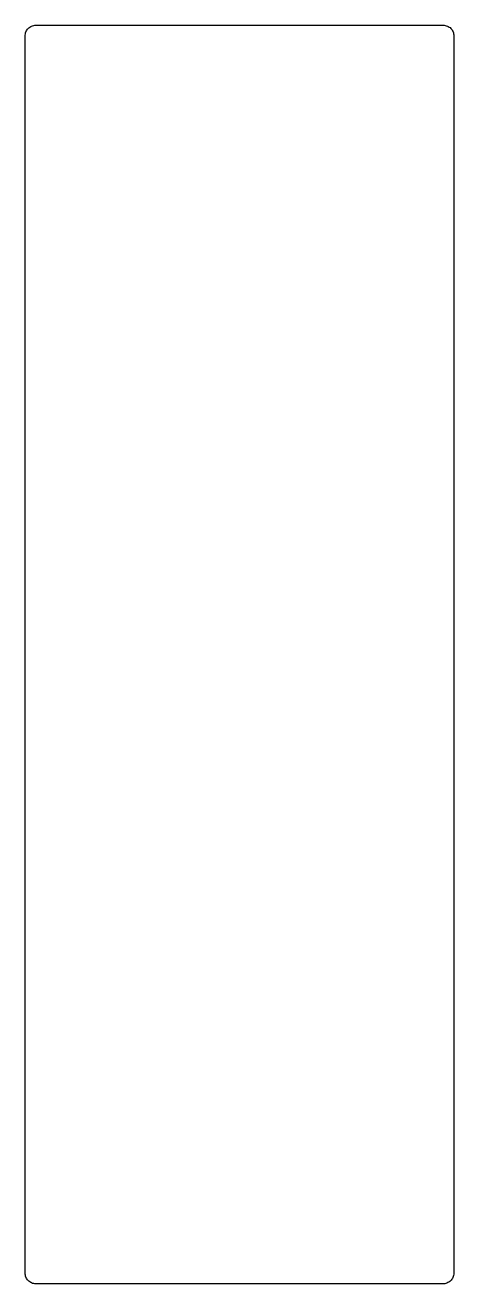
# Model space of a CAD drawing. Header units: metres. Extents: x 0 to 10.1, y 0 to 29.7.
import ezdxf

# ---------------------------------------------------------------- set-up
doc = ezdxf.new("R2010")
doc.units = ezdxf.units.M
doc.layers.add('CUT_BORDERS', color=7, linetype='Continuous')

msp = doc.modelspace()

# ---------------------------------------------------------------- linework, layer by layer
at = {"layer": 'CUT_BORDERS'}
msp.add_lwpolyline([(0.252, 29.748), (9.873, 29.748), (9.899, 29.746), (9.924, 29.743), (9.948, 29.736), (9.972, 29.728), (9.994, 29.717), (10.015, 29.704), (10.035, 29.689), (10.053, 29.672), (10.069, 29.654), (10.083, 29.634), (10.096, 29.613), (10.106, 29.591), (10.115, 29.567), (10.121, 29.543), (10.124, 29.517), (10.125, 29.491), (10.125, 0.25), (10.124, 0.223), (10.12, 0.198), (10.113, 0.173), (10.104, 0.149), (10.093, 0.127), (10.079, 0.105), (10.064, 0.086), (10.047, 0.068), (10.028, 0.051), (10.008, 0.037), (9.986, 0.025), (9.963, 0.014), (9.939, 0.006), (9.914, 0.001), (9.888, -0.002), (9.861, -0.002), (0.252, -0.002), (0.226, -0.001), (0.201, 0.003), (0.176, 0.009), (0.153, 0.018), (0.131, 0.029), (0.11, 0.042), (0.09, 0.057), (0.072, 0.073), (0.056, 0.092), (0.041, 0.112), (0.029, 0.133), (0.018, 0.155), (0.01, 0.179), (0.004, 0.204), (0.001, 0.229), (0, 0.255), (0, 29.489), (0.001, 29.515), (0.004, 29.541), (0.01, 29.565), (0.018, 29.589), (0.028, 29.612), (0.041, 29.633), (0.055, 29.653), (0.072, 29.671), (0.09, 29.688), (0.109, 29.703), (0.13, 29.716), (0.153, 29.727), (0.176, 29.736), (0.201, 29.742), (0.226, 29.746), (0.252, 29.748)], close=True, dxfattribs=at)

doc.saveas('drawing.dxf')
